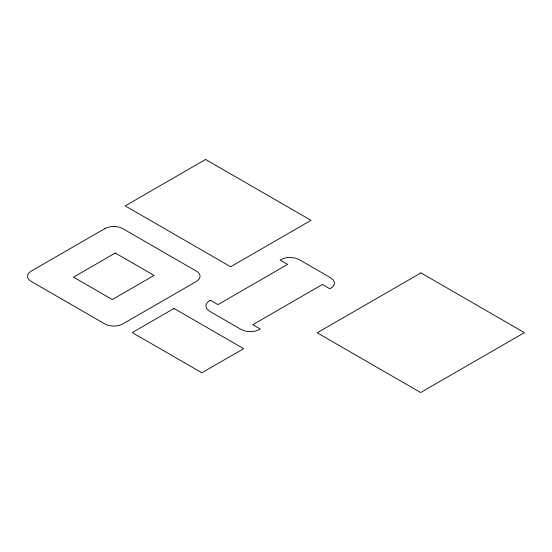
<?xml version="1.0" encoding="UTF-8"?>
<svg xmlns="http://www.w3.org/2000/svg" width="552" height="552" viewBox="0 0 552 552"><rect width="100%" height="100%" fill="white"/><g stroke="black" fill="none" stroke-linecap="round" stroke-linejoin="round"><path stroke-width="0.83" d="M209.808 300.681L208.132 301.868A13.241 7.645 0 0 0 205.903 305.987L206.772 308.789L209.532 311.224L241.286 329.558L245.509 331.152L250.36 331.655A13.241 7.645 0 0 0 257.501 330.372L260.227 329.006L252.768 324.7L322.402 284.501L329.861 288.806L332.221 287.233A13.241 7.645 0 0 0 334.45 283.107L333.58 280.306L330.82 277.87L299.067 259.537L294.844 257.943L289.993 257.439A13.241 7.645 0 0 0 282.852 258.729L280.126 260.089L287.585 264.394L217.95 304.6L210.491 300.288L209.808 300.681M205.585 159.466L125.2 205.875L230.646 266.754L311.031 220.345L205.585 159.466M104.783 228.659L31.326 271.067A12.765 7.369 0 0 0 31.34 281.492L104.783 323.907A12.765 7.369 0 0 0 122.834 323.9L196.298 281.499A12.765 7.369 0 0 0 196.291 271.073L122.841 228.659A12.765 7.369 0 0 0 104.797 228.666M115.306 253.023L73.526 277.145L112.318 299.543L154.105 275.42L115.306 253.023M174.025 308.458L132.245 332.58L201.873 372.779L243.653 348.657L174.025 308.458M420.941 272.902L317.193 332.801L420.645 392.534L524.4 332.635L420.941 272.902"/></g></svg>
